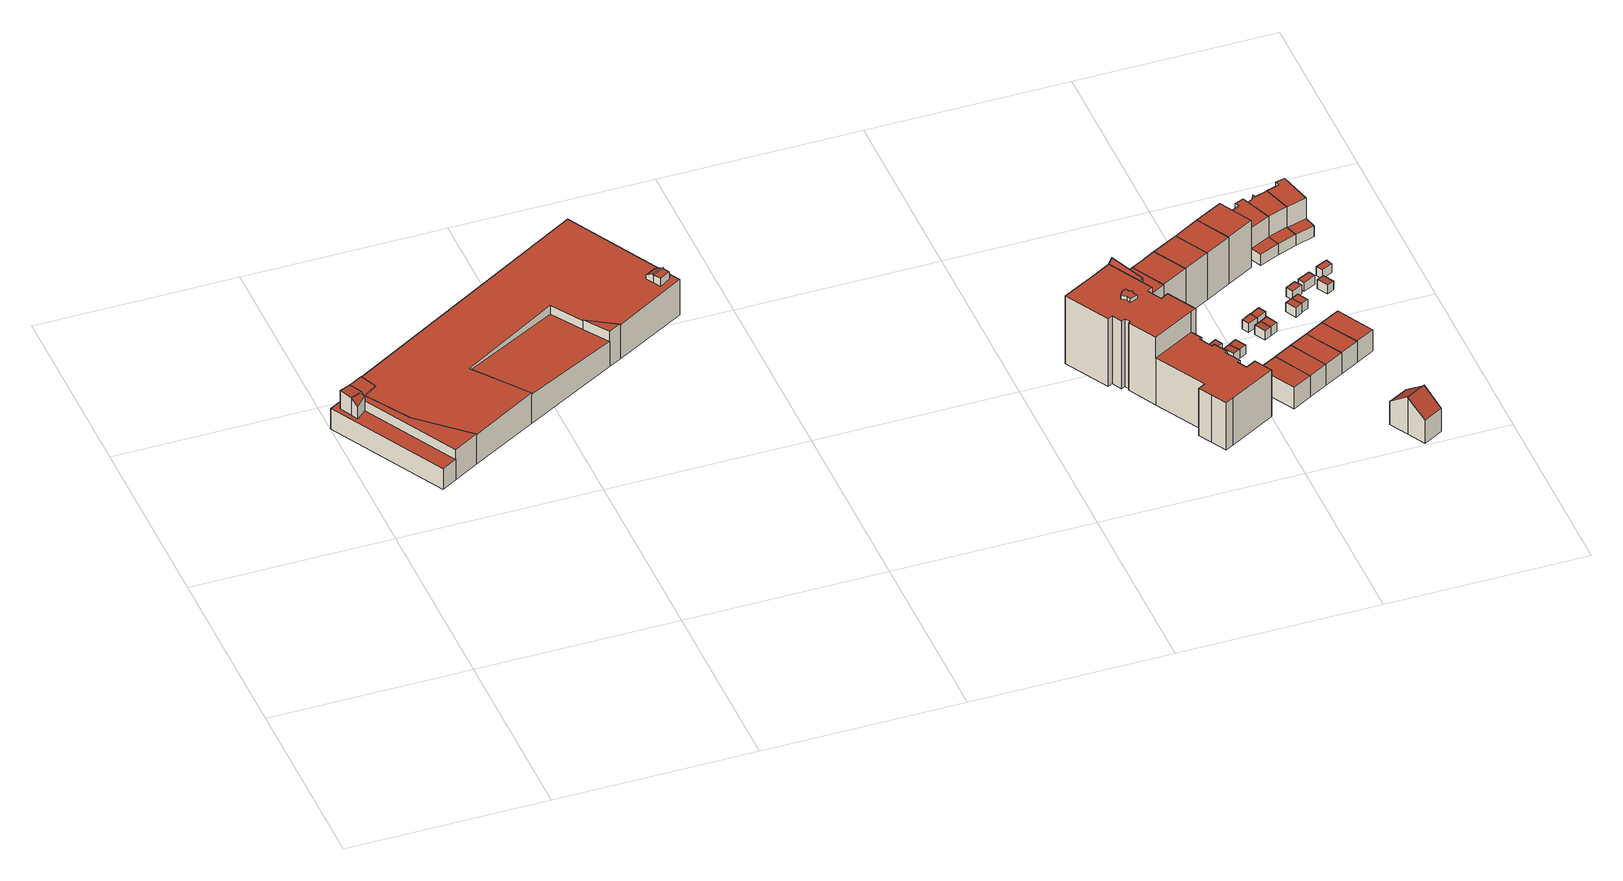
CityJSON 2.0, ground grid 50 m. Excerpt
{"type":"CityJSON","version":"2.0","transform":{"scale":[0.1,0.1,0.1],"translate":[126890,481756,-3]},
"CityObjects":{
"building1":{"type":"Building","attributes":{"b3_dak_type":"multiple horizontal","b3_h_dak_50p":5.95,"b3_h_dak_70p":7.14,"b3_h_dak_max":9.66,"b3_h_dak_min":1.63,"b3_h_maaiveld":-2.85,"b3_kas_warenhuis":false,"b3_mutatie_ahn3_ahn4":false,"b3_reconstructie_onvolledig":false,"b3_rmse_lod12":1.51,"b3_rmse_lod13":1.23,"b3_rmse_lod22":0.288,"b3_val3dity_lod12":"[]","b3_val3dity_lod13":"[]","b3_val3dity_lod22":"[]","b3_volume_lod12":27259.72,"b3_volume_lod13":26778.27,"b3_volume_lod22":24533.88,"geconstateerd":false,"oorspronkelijkbouwjaar":1977,"status":"Pand in gebruik"},"children":["building1-1"]},
"building1-1":{"type":"BuildingPart","parents":["building1"],"geometry":[{"type":"Solid","lod":"2.2","boundaries":[[[[0,1,2,3,4,5,6,7,8,9,10]],[[11,7,6,12]],[[12,6,5,13]],[[14,15,16,17,18]],[[19,3,2,20]],[[21,22,23,24]],[[25,26,22,21]],[[27,28,29,30,31]],[[26,10,9,30]],[[32,33,13,34]],[[35,36,37,38]],[[36,0,10,26,25]],[[31,30,9,8,39,40]],[[40,39,28,27]],[[24,23,29,28]],[[41,42,43,44,45]],[[46,47,42,41]],[[48,49,50,51,52]],[[18,17,47,46]],[[45,44,15,14]],[[44,43,53,54]],[[39,8,7,11]],[[55,56,16,15]],[[54,53,56,55]],[[34,13,5,4,57,58]],[[57,4,3,19]],[[59,60,33,32]],[[61,62,63,49,48]],[[58,57,63,62]],[[64,65,66,62,61]],[[67,68,69,70,71]],[[51,50,68,67]],[[20,2,1,72]],[[71,70,66,65]],[[52,51,65,64]],[[73,72,1,0,36,35]],[[38,37,60,59]],[[70,69,72,73]],[[40,27,31]],[[29,23,22,26,30]],[[45,14,18,46,41]],[[54,55,15,44]],[[65,51,67,71]],[[52,64,61,48]],[[70,73,35,38,59,32,34,58,62,66]],[[60,37,36,25,21,24,28,39,11,12,13,33],[56,53,43,42,47,17,16]],[[72,69,68,50,49,63,57,19,20]]]],"semantics":{"surfaces":[{"type":"GroundSurface"},{"type":"WallSurface","on_footprint_edge":true},{"type":"WallSurface","on_footprint_edge":false},{"type":"RoofSurface"}],"values":[[0,1,1,2,1,2,2,2,1,2,2,1,1,2,2,2,2,2,2,2,2,1,2,2,1,1,2,2,2,2,2,2,1,2,2,1,2,2,3,3,3,3,3,3,3,3,3]]}}]},
"building2":{"type":"Building","attributes":{"b3_dak_type":"multiple horizontal","b3_h_dak_50p":16.95,"b3_h_dak_70p":17,"b3_h_dak_max":18.28,"b3_h_dak_min":-0.21,"b3_h_maaiveld":-2.49,"b3_kas_warenhuis":false,"b3_mutatie_ahn3_ahn4":false,"b3_reconstructie_onvolledig":false,"b3_rmse_lod12":4.15,"b3_rmse_lod13":0.919,"b3_rmse_lod22":0.91,"b3_val3dity_lod12":"[]","b3_val3dity_lod13":"[]","b3_val3dity_lod22":"[]","b3_volume_lod12":12520.64,"b3_volume_lod13":10814.33,"b3_volume_lod22":10808.52,"geconstateerd":false,"oorspronkelijkbouwjaar":2006,"status":"Pand in gebruik"},"children":["building2-1"]},
"building2-1":{"type":"BuildingPart","parents":["building2"],"geometry":[{"type":"Solid","lod":"2.2","boundaries":[[[[74,75,76,77,78,79,80,81,82,83,84,85,86,87,88,89,90,91,92,93,94,95,96,97,98,99,100,101,102,103,104,105,106]],[[107,88,87,108]],[[108,87,86,109]],[[109,86,85,110]],[[111,89,88,107]],[[112,90,89,111]],[[110,85,84,113]],[[113,84,83,114]],[[114,83,82,115]],[[116,81,80,117]],[[115,82,81,116]],[[118,106,105,119]],[[120,103,102,121]],[[122,101,100,123]],[[121,102,101,122]],[[124,99,98,125]],[[123,100,99,124]],[[125,98,97,126]],[[127,96,95,128]],[[128,95,94,129,130]],[[131,78,77,132]],[[133,132,77,76,134]],[[117,80,79,135]],[[126,97,96,127]],[[136,93,92,137]],[[129,94,93,136]],[[137,92,91,138]],[[138,91,90,112]],[[139,140,132,133]],[[134,76,75,141]],[[142,143,144,145]],[[146,147,143,142]],[[148,149,147,146]],[[150,151,149,148]],[[119,105,104,152]],[[152,104,103,120]],[[153,74,106,118]],[[135,79,78,131]],[[130,129,140,139]],[[141,75,74,153]],[[154,155,156,157]],[[157,156,158,159]],[[159,158,160,161]],[[145,144,155,154]],[[161,160,151,150]],[[140,129,136,137,138,112,111,107,108,109,110,113,114,115,116,117,135,131,132]],[[141,153,118,119,152,120,121,122,123,124,125,126,127,128,130,139,133,134],[151,160,158,156,155,144,143,147,149]],[[161,150,148,146,142,145,154,157,159]]]],"semantics":{"surfaces":[{"type":"GroundSurface"},{"type":"WallSurface","on_footprint_edge":true},{"type":"WallSurface","on_footprint_edge":false},{"type":"RoofSurface"}],"values":[[0,1,1,1,1,1,1,1,1,1,1,1,1,1,1,1,1,1,1,1,1,1,1,1,1,1,1,1,2,1,2,2,2,2,1,1,1,1,2,1,2,2,2,2,2,3,3,3]]}}]},
"building3":{"type":"Building","attributes":{"b3_dak_type":"slanted","b3_h_dak_50p":11.09,"b3_h_dak_70p":11.11,"b3_h_dak_max":17.73,"b3_h_dak_min":11.01,"b3_h_maaiveld":-2.51,"b3_kas_warenhuis":false,"b3_mutatie_ahn3_ahn4":false,"b3_reconstructie_onvolledig":false,"b3_rmse_lod12":1.6,"b3_rmse_lod13":0.153,"b3_rmse_lod22":0.124,"b3_val3dity_lod12":"[]","b3_val3dity_lod13":"[]","b3_val3dity_lod22":"[]","b3_volume_lod12":1036.15,"b3_volume_lod13":1083.76,"b3_volume_lod22":1082.35,"geconstateerd":false,"oorspronkelijkbouwjaar":2007,"status":"Pand in gebruik"},"children":["building3-1"]},
"building3-1":{"type":"BuildingPart","parents":["building3"],"geometry":[{"type":"Solid","lod":"2.2","boundaries":[[[[162,163,164,165,166,167,104]],[[168,163,162,169]],[[170,171,169,172]],[[152,104,167,173]],[[173,167,166,171,170]],[[174,165,164,175]],[[175,164,163,168]],[[172,169,162,104,152]],[[171,166,165,174]],[[172,152,173,170]],[[171,174,175,168,169]]]],"semantics":{"surfaces":[{"type":"GroundSurface"},{"type":"WallSurface","on_footprint_edge":true},{"type":"WallSurface","on_footprint_edge":false},{"type":"RoofSurface"}],"values":[[0,1,2,1,1,1,1,1,1,3,3]]}}]},
"building4":{"type":"Building","attributes":{"b3_dak_type":"multiple horizontal","b3_h_dak_50p":0.14,"b3_h_dak_70p":0.16,"b3_h_dak_max":0.21,"b3_h_dak_min":0.09,"b3_h_maaiveld":-2.43,"b3_kas_warenhuis":false,"b3_mutatie_ahn3_ahn4":false,"b3_reconstructie_onvolledig":false,"b3_rmse_lod12":0.0279,"b3_rmse_lod13":0.0279,"b3_rmse_lod22":0.0262,"b3_val3dity_lod12":"[]","b3_val3dity_lod13":"[]","b3_val3dity_lod22":"[]","b3_volume_lod12":14.84,"b3_volume_lod13":14.84,"b3_volume_lod22":14.81,"geconstateerd":false,"oorspronkelijkbouwjaar":2006,"status":"Pand in gebruik"},"children":["building4-1"]},
"building4-1":{"type":"BuildingPart","parents":["building4"],"geometry":[{"type":"Solid","lod":"2.2","boundaries":[[[[176,177,178,179]],[[180,177,176,181]],[[182,178,177,180]],[[181,176,179,183]],[[183,179,178,182]],[[183,182,180,181]]]],"semantics":{"surfaces":[{"type":"GroundSurface"},{"type":"WallSurface","on_footprint_edge":true},{"type":"RoofSurface"}],"values":[[0,1,1,1,1,2]]}}]},
"building5":{"type":"Building","attributes":{"b3_dak_type":"slanted","b3_h_dak_50p":11.09,"b3_h_dak_70p":11.1,"b3_h_dak_max":11.78,"b3_h_dak_min":11.01,"b3_h_maaiveld":-2.5,"b3_kas_warenhuis":false,"b3_mutatie_ahn3_ahn4":false,"b3_reconstructie_onvolledig":false,"b3_rmse_lod12":0.139,"b3_rmse_lod13":0.139,"b3_rmse_lod22":0.135,"b3_val3dity_lod12":"[]","b3_val3dity_lod13":"[]","b3_val3dity_lod22":"[]","b3_volume_lod12":956.94,"b3_volume_lod13":956.94,"b3_volume_lod22":956.11,"geconstateerd":false,"oorspronkelijkbouwjaar":2007,"status":"Pand in gebruik"},"children":["building5-1"]},
"building5-1":{"type":"BuildingPart","parents":["building5"],"geometry":[{"type":"Solid","lod":"2.2","boundaries":[[[[184,165,164,185,186]],[[187,165,184,188]],[[175,164,165,187]],[[189,185,164,175]],[[188,184,186,190]],[[190,186,185,189]],[[190,189,175,187,188]]]],"semantics":{"surfaces":[{"type":"GroundSurface"},{"type":"WallSurface","on_footprint_edge":true},{"type":"RoofSurface"}],"values":[[0,1,1,1,1,1,2]]}}]},
"building6":{"type":"Building","attributes":{"b3_dak_type":"multiple horizontal","b3_h_dak_50p":0.14,"b3_h_dak_70p":0.16,"b3_h_dak_max":0.21,"b3_h_dak_min":0.08,"b3_h_maaiveld":-2.44,"b3_kas_warenhuis":false,"b3_mutatie_ahn3_ahn4":false,"b3_reconstructie_onvolledig":false,"b3_rmse_lod12":0.0333,"b3_rmse_lod13":0.0333,"b3_rmse_lod22":0.0253,"b3_val3dity_lod12":"[]","b3_val3dity_lod13":"[]","b3_val3dity_lod22":"[]","b3_volume_lod12":14.99,"b3_volume_lod13":14.99,"b3_volume_lod22":14.93,"geconstateerd":false,"oorspronkelijkbouwjaar":2006,"status":"Pand in gebruik"},"children":["building6-1"]},
"building6-1":{"type":"BuildingPart","parents":["building6"],"geometry":[{"type":"Solid","lod":"2.2","boundaries":[[[[178,177,191,192]],[[180,177,178,182]],[[182,178,192,193]],[[194,191,177,180]],[[193,192,191,194]],[[193,194,180,182]]]],"semantics":{"surfaces":[{"type":"GroundSurface"},{"type":"WallSurface","on_footprint_edge":true},{"type":"RoofSurface"}],"values":[[0,1,1,1,1,2]]}}]},
"building7":{"type":"Building","attributes":{"b3_dak_type":"multiple horizontal","b3_h_dak_50p":0.16,"b3_h_dak_70p":0.17,"b3_h_dak_max":0.22,"b3_h_dak_min":0.1,"b3_h_maaiveld":-2.44,"b3_kas_warenhuis":false,"b3_mutatie_ahn3_ahn4":false,"b3_reconstructie_onvolledig":false,"b3_rmse_lod12":0.0282,"b3_rmse_lod13":0.0282,"b3_rmse_lod22":0.0264,"b3_val3dity_lod12":"[]","b3_val3dity_lod13":"[]","b3_val3dity_lod22":"[]","b3_volume_lod12":16.01,"b3_volume_lod13":16.01,"b3_volume_lod22":15.98,"geconstateerd":false,"oorspronkelijkbouwjaar":2007,"status":"Pand in gebruik"},"children":["building7-1"]},
"building7-1":{"type":"BuildingPart","parents":["building7"],"geometry":[{"type":"Solid","lod":"2.2","boundaries":[[[[195,196,197,198]],[[199,196,195,200]],[[200,195,198,201]],[[202,197,196,199]],[[201,198,197,202]],[[201,202,199,200]]]],"semantics":{"surfaces":[{"type":"GroundSurface"},{"type":"WallSurface","on_footprint_edge":true},{"type":"RoofSurface"}],"values":[[0,1,1,1,1,2]]}}]},
"building8":{"type":"Building","attributes":{"b3_dak_type":"multiple horizontal","b3_h_dak_50p":3.68,"b3_h_dak_70p":3.7,"b3_h_dak_max":3.87,"b3_h_dak_min":3.6,"b3_h_maaiveld":-2.51,"b3_kas_warenhuis":false,"b3_mutatie_ahn3_ahn4":false,"b3_reconstructie_onvolledig":false,"b3_rmse_lod12":0.043,"b3_rmse_lod13":0.043,"b3_rmse_lod22":0.037,"b3_val3dity_lod12":"[]","b3_val3dity_lod13":"[]","b3_val3dity_lod22":"[]","b3_volume_lod12":363.77,"b3_volume_lod13":363.77,"b3_volume_lod22":363.44,"geconstateerd":false,"oorspronkelijkbouwjaar":2007,"status":"Pand in gebruik"},"children":["building8-1"]},
"building8-1":{"type":"BuildingPart","parents":["building8"],"geometry":[{"type":"Solid","lod":"2.2","boundaries":[[[[203,204,205,206]],[[207,204,203,208]],[[208,203,206,209]],[[210,205,204,207]],[[209,206,205,210]],[[209,210,207,208]]]],"semantics":{"surfaces":[{"type":"GroundSurface"},{"type":"WallSurface","on_footprint_edge":true},{"type":"RoofSurface"}],"values":[[0,1,1,1,1,2]]}}]},
"building9":{"type":"Building","attributes":{"b3_dak_type":"multiple horizontal","b3_h_dak_50p":0.16,"b3_h_dak_70p":0.18,"b3_h_dak_max":0.26,"b3_h_dak_min":0.1,"b3_h_maaiveld":-2.44,"b3_kas_warenhuis":false,"b3_mutatie_ahn3_ahn4":false,"b3_reconstructie_onvolledig":false,"b3_rmse_lod12":0.0374,"b3_rmse_lod13":0.0374,"b3_rmse_lod22":0.0265,"b3_val3dity_lod12":"[]","b3_val3dity_lod13":"[]","b3_val3dity_lod22":"[]","b3_volume_lod12":16.24,"b3_volume_lod13":16.24,"b3_volume_lod22":16.14,"geconstateerd":false,"oorspronkelijkbouwjaar":2007,"status":"Pand in gebruik"},"children":["building9-1"]},
"building9-1":{"type":"BuildingPart","parents":["building9"],"geometry":[{"type":"Solid","lod":"2.2","boundaries":[[[[211,195,198,212]],[[200,195,211,213]],[[213,211,212,214]],[[201,198,195,200]],[[214,212,198,201]],[[214,201,200,213]]]],"semantics":{"surfaces":[{"type":"GroundSurface"},{"type":"WallSurface","on_footprint_edge":true},{"type":"RoofSurface"}],"values":[[0,1,1,1,1,2]]}}]},
"building10":{"type":"Building","attributes":{"b3_dak_type":"multiple horizontal","b3_h_dak_50p":11.09,"b3_h_dak_70p":11.11,"b3_h_dak_max":11.78,"b3_h_dak_min":11.02,"b3_h_maaiveld":-2.52,"b3_kas_warenhuis":false,"b3_mutatie_ahn3_ahn4":false,"b3_reconstructie_onvolledig":false,"b3_rmse_lod12":0.12,"b3_rmse_lod13":0.12,"b3_rmse_lod22":0.114,"b3_val3dity_lod12":"[]","b3_val3dity_lod13":"[]","b3_val3dity_lod22":"[]","b3_volume_lod12":956.62,"b3_volume_lod13":956.62,"b3_volume_lod22":956.02,"geconstateerd":false,"oorspronkelijkbouwjaar":2007,"status":"Pand in gebruik"},"children":["building10-1"]},
"building10-1":{"type":"BuildingPart","parents":["building10"],"geometry":[{"type":"Solid","lod":"2.2","boundaries":[[[[215,184,186,216,217]],[[188,184,215,218]],[[190,186,184,188]],[[219,216,186,190]],[[218,215,217,220]],[[220,217,216,219]],[[220,219,190,188,218]]]],"semantics":{"surfaces":[{"type":"GroundSurface"},{"type":"WallSurface","on_footprint_edge":true},{"type":"RoofSurface"}],"values":[[0,1,1,1,1,1,2]]}}]},
"building11":{"type":"Building","attributes":{"b3_dak_type":"multiple horizontal","b3_h_dak_50p":3.67,"b3_h_dak_70p":3.68,"b3_h_dak_max":3.83,"b3_h_dak_min":3.59,"b3_h_maaiveld":-2.46,"b3_kas_warenhuis":false,"b3_mutatie_ahn3_ahn4":false,"b3_reconstructie_onvolledig":false,"b3_rmse_lod12":0.0397,"b3_rmse_lod13":0.0397,"b3_rmse_lod22":0.0345,"b3_val3dity_lod12":"[]","b3_val3dity_lod13":"[]","b3_val3dity_lod22":"[]","b3_volume_lod12":346.76,"b3_volume_lod13":346.76,"b3_volume_lod22":345.96,"geconstateerd":false,"oorspronkelijkbouwjaar":2007,"status":"Pand in gebruik"},"children":["building11-1"]},
"building11-1":{"type":"BuildingPart","parents":["building11"],"geometry":[{"type":"Solid","lod":"2.2","boundaries":[[[[221,203,206,222]],[[208,203,221,223]],[[223,221,222,224]],[[209,206,203,208]],[[224,222,206,209]],[[224,209,208,223]]]],"semantics":{"surfaces":[{"type":"GroundSurface"},{"type":"WallSurface","on_footprint_edge":true},{"type":"RoofSurface"}],"values":[[0,1,1,1,1,2]]}}]},
"building12":{"type":"Building","attributes":{"b3_dak_type":"multiple horizontal","b3_h_dak_50p":0.16,"b3_h_dak_70p":0.19,"b3_h_dak_max":0.34,"b3_h_dak_min":0.08,"b3_h_maaiveld":-2.44,"b3_kas_warenhuis":false,"b3_mutatie_ahn3_ahn4":false,"b3_reconstructie_onvolledig":false,"b3_rmse_lod12":0.0506,"b3_rmse_lod13":0.0506,"b3_rmse_lod22":0.0421,"b3_val3dity_lod12":"[]","b3_val3dity_lod13":"[]","b3_val3dity_lod22":"[]","b3_volume_lod12":15.22,"b3_volume_lod13":15.22,"b3_volume_lod22":15.12,"geconstateerd":false,"oorspronkelijkbouwjaar":2007,"status":"Pand in gebruik"},"children":["building12-1"]},
"building12-1":{"type":"BuildingPart","parents":["building12"],"geometry":[{"type":"Solid","lod":"2.2","boundaries":[[[[225,226,227,228]],[[229,226,225,230]],[[230,225,228,231]],[[232,227,226,229]],[[231,228,227,232]],[[231,232,229,230]]]],"semantics":{"surfaces":[{"type":"GroundSurface"},{"type":"WallSurface","on_footprint_edge":true},{"type":"RoofSurface"}],"values":[[0,1,1,1,1,2]]}}]},
"building13":{"type":"Building","attributes":{"b3_dak_type":"multiple horizontal","b3_h_dak_50p":0.15,"b3_h_dak_70p":0.17,"b3_h_dak_max":0.22,"b3_h_dak_min":0.1,"b3_h_maaiveld":-2.46,"b3_kas_warenhuis":false,"b3_mutatie_ahn3_ahn4":false,"b3_reconstructie_onvolledig":false,"b3_rmse_lod12":0.0317,"b3_rmse_lod13":0.0317,"b3_rmse_lod22":0.0269,"b3_val3dity_lod12":"[]","b3_val3dity_lod13":"[]","b3_val3dity_lod22":"[]","b3_volume_lod12":16.23,"b3_volume_lod13":16.23,"b3_volume_lod22":16.19,"geconstateerd":false,"oorspronkelijkbouwjaar":2007,"status":"Pand in gebruik"},"children":["building13-1"]},
"building13-1":{"type":"BuildingPart","parents":["building13"],"geometry":[{"type":"Solid","lod":"2.2","boundaries":[[[[233,234,235,236]],[[237,234,233,238]],[[239,235,234,237]],[[238,233,236,240]],[[240,236,235,239]],[[240,239,237,238]]]],"semantics":{"surfaces":[{"type":"GroundSurface"},{"type":"WallSurface","on_footprint_edge":true},{"type":"RoofSurface"}],"values":[[0,1,1,1,1,2]]}}]},
"building14":{"type":"Building","attributes":{"b3_dak_type":"multiple horizontal","b3_h_dak_50p":11.09,"b3_h_dak_70p":11.11,"b3_h_dak_max":11.79,"b3_h_dak_min":11.01,"b3_h_maaiveld":-2.54,"b3_kas_warenhuis":false,"b3_mutatie_ahn3_ahn4":false,"b3_reconstructie_onvolledig":false,"b3_rmse_lod12":0.122,"b3_rmse_lod13":0.122,"b3_rmse_lod22":0.114,"b3_val3dity_lod12":"[]","b3_val3dity_lod13":"[]","b3_val3dity_lod22":"[]","b3_volume_lod12":955.98,"b3_volume_lod13":955.98,"b3_volume_lod22":954.99,"geconstateerd":false,"oorspronkelijkbouwjaar":2007,"status":"Pand in gebruik"},"children":["building14-1"]},
"building14-1":{"type":"BuildingPart","parents":["building14"],"geometry":[{"type":"Solid","lod":"2.2","boundaries":[[[[241,215,217,242,243]],[[218,215,241,244]],[[220,217,215,218]],[[245,242,217,220]],[[244,241,243,246]],[[246,243,242,245]],[[246,245,220,218,244]]]],"semantics":{"surfaces":[{"type":"GroundSurface"},{"type":"WallSurface","on_footprint_edge":true},{"type":"RoofSurface"}],"values":[[0,1,1,1,1,1,2]]}}]},
"building15":{"type":"Building","attributes":{"b3_dak_type":"multiple horizontal","b3_h_dak_50p":3.66,"b3_h_dak_70p":3.68,"b3_h_dak_max":3.81,"b3_h_dak_min":3.58,"b3_h_maaiveld":-2.47,"b3_kas_warenhuis":false,"b3_mutatie_ahn3_ahn4":false,"b3_reconstructie_onvolledig":false,"b3_rmse_lod12":0.0391,"b3_rmse_lod13":0.0391,"b3_rmse_lod22":0.0361,"b3_val3dity_lod12":"[]","b3_val3dity_lod13":"[]","b3_val3dity_lod22":"[]","b3_volume_lod12":346.59,"b3_volume_lod13":346.59,"b3_volume_lod22":345.94,"geconstateerd":false,"oorspronkelijkbouwjaar":2007,"status":"Pand in gebruik"},"children":["building15-1"]},
"building15-1":{"type":"BuildingPart","parents":["building15"],"geometry":[{"type":"Solid","lod":"2.2","boundaries":[[[[247,221,222,248]],[[223,221,247,249]],[[249,247,248,250]],[[224,222,221,223]],[[250,248,222,224]],[[250,224,223,249]]]],"semantics":{"surfaces":[{"type":"GroundSurface"},{"type":"WallSurface","on_footprint_edge":true},{"type":"RoofSurface"}],"values":[[0,1,1,1,1,2]]}}]},
"building16":{"type":"Building","attributes":{"b3_dak_type":"multiple horizontal","b3_h_dak_50p":0.13,"b3_h_dak_70p":0.15,"b3_h_dak_max":0.22,"b3_h_dak_min":0.08,"b3_h_maaiveld":-2.45,"b3_kas_warenhuis":false,"b3_mutatie_ahn3_ahn4":false,"b3_reconstructie_onvolledig":false,"b3_rmse_lod12":0.0348,"b3_rmse_lod13":0.0348,"b3_rmse_lod22":0.0327,"b3_val3dity_lod12":"[]","b3_val3dity_lod13":"[]","b3_val3dity_lod22":"[]","b3_volume_lod12":15.02,"b3_volume_lod13":15.02,"b3_volume_lod22":15.01,"geconstateerd":false,"oorspronkelijkbouwjaar":2007,"status":"Pand in gebruik"},"children":["building16-1"]},
"building16-1":{"type":"BuildingPart","parents":["building16"],"geometry":[{"type":"Solid","lod":"2.2","boundaries":[[[[251,252,253,254]],[[255,252,251,256]],[[230,253,252,255]],[[256,251,254,257]],[[257,254,253,230]],[[257,230,255,256]]]],"semantics":{"surfaces":[{"type":"GroundSurface"},{"type":"WallSurface","on_footprint_edge":true},{"type":"RoofSurface"}],"values":[[0,1,1,1,1,2]]}}]},
"building17":{"type":"Building","attributes":{"b3_dak_type":"multiple horizontal","b3_h_dak_50p":0.16,"b3_h_dak_70p":0.2,"b3_h_dak_max":0.4,"b3_h_dak_min":0.1,"b3_h_maaiveld":-2.47,"b3_kas_warenhuis":false,"b3_mutatie_ahn3_ahn4":false,"b3_reconstructie_onvolledig":false,"b3_rmse_lod12":0.056,"b3_rmse_lod13":0.056,"b3_rmse_lod22":0.038,"b3_val3dity_lod12":"[]","b3_val3dity_lod13":"[]","b3_val3dity_lod22":"[]","b3_volume_lod12":16.61,"b3_volume_lod13":16.61,"b3_volume_lod22":16.45,"geconstateerd":false,"oorspronkelijkbouwjaar":2007,"status":"Pand in gebruik"},"children":["building17-1"]},
"building17-1":{"type":"BuildingPart","parents":["building17"],"geometry":[{"type":"Solid","lod":"2.2","boundaries":[[[[234,258,259,235]],[[260,258,234,261]],[[262,259,258,260]],[[261,234,235,239]],[[239,235,259,262]],[[239,262,260,261]]]],"semantics":{"surfaces":[{"type":"GroundSurface"},{"type":"WallSurface","on_footprint_edge":true},{"type":"RoofSurface"}],"values":[[0,1,1,1,1,2]]}}]},
"building18":{"type":"Building","attributes":{"b3_dak_type":"multiple horizontal","b3_h_dak_50p":3.67,"b3_h_dak_70p":3.7,"b3_h_dak_max":3.87,"b3_h_dak_min":3.58,"b3_h_maaiveld":-2.47,"b3_kas_warenhuis":false,"b3_mutatie_ahn3_ahn4":false,"b3_reconstructie_onvolledig":false,"b3_rmse_lod12":0.046,"b3_rmse_lod13":0.046,"b3_rmse_lod22":0.039,"b3_val3dity_lod12":"[]","b3_val3dity_lod13":"[]","b3_val3dity_lod22":"[]","b3_volume_lod12":347.82,"b3_volume_lod13":347.82,"b3_volume_lod22":346.69,"geconstateerd":false,"oorspronkelijkbouwjaar":2007,"status":"Pand in gebruik"},"children":["building18-1"]},
"building18-1":{"type":"BuildingPart","parents":["building18"],"geometry":[{"type":"Solid","lod":"2.2","boundaries":[[[[263,247,248,264]],[[265,247,263,266]],[[266,263,264,267]],[[250,248,247,265]],[[267,264,248,250]],[[267,250,265,266]]]],"semantics":{"surfaces":[{"type":"GroundSurface"},{"type":"WallSurface","on_footprint_edge":true},{"type":"RoofSurface"}],"values":[[0,1,1,1,1,2]]}}]},
"building19":{"type":"Building","attributes":{"b3_dak_type":"slanted","b3_h_dak_50p":6.02,"b3_h_dak_70p":6.87,"b3_h_dak_max":8.19,"b3_h_dak_min":4.03,"b3_h_maaiveld":-2.48,"b3_kas_warenhuis":false,"b3_mutatie_ahn3_ahn4":false,"b3_reconstructie_onvolledig":false,"b3_rmse_lod12":1.47,"b3_rmse_lod13":1.47,"b3_rmse_lod22":0.0301,"b3_val3dity_lod12":"[]","b3_val3dity_lod13":"[]","b3_val3dity_lod22":"[]","b3_volume_lod12":547.18,"b3_volume_lod13":547.18,"b3_volume_lod22":501.8,"geconstateerd":false,"oorspronkelijkbouwjaar":2007,"status":"Pand in gebruik"},"children":["building19-1"]},
"building19-1":{"type":"BuildingPart","parents":["building19"],"geometry":[{"type":"Solid","lod":"2.2","boundaries":[[[[268,269,270,271,272,273]],[[274,269,268,275,276]],[[277,278,279]],[[276,275,279]],[[275,268,273,280]],[[281,270,269,274]],[[278,271,270,281]],[[280,273,272,282]],[[282,272,271,278,277]],[[278,281,274,276,279]],[[282,277,279,275,280]]]],"semantics":{"surfaces":[{"type":"GroundSurface"},{"type":"WallSurface","on_footprint_edge":true},{"type":"WallSurface","on_footprint_edge":false},{"type":"RoofSurface"}],"values":[[0,1,2,2,1,1,1,1,1,3,3]]}}]},
"building20":{"type":"Building","attributes":{"b3_dak_type":"multiple horizontal","b3_h_dak_50p":11.09,"b3_h_dak_70p":11.12,"b3_h_dak_max":11.79,"b3_h_dak_min":11.02,"b3_h_maaiveld":-2.54,"b3_kas_warenhuis":false,"b3_mutatie_ahn3_ahn4":false,"b3_reconstructie_onvolledig":false,"b3_rmse_lod12":0.177,"b3_rmse_lod13":0.177,"b3_rmse_lod22":0.174,"b3_val3dity_lod12":"[]","b3_val3dity_lod13":"[]","b3_val3dity_lod22":"[]","b3_volume_lod12":1004.49,"b3_volume_lod13":1004.49,"b3_volume_lod22":1003.39,"geconstateerd":false,"oorspronkelijkbouwjaar":2007,"status":"Pand in gebruik"},"children":["building20-1"]},
"building20-1":{"type":"BuildingPart","parents":["building20"],"geometry":[{"type":"Solid","lod":"2.2","boundaries":[[[[283,241,243,284,285]],[[286,241,283,287]],[[246,243,241,286]],[[288,284,243,246]],[[287,283,285,289]],[[289,285,284,288]],[[289,288,246,286,287]]]],"semantics":{"surfaces":[{"type":"GroundSurface"},{"type":"WallSurface","on_footprint_edge":true},{"type":"RoofSurface"}],"values":[[0,1,1,1,1,1,2]]}}]},
"building21":{"type":"Building","attributes":{"b3_dak_type":"multiple horizontal","b3_h_dak_50p":0.18,"b3_h_dak_70p":0.2,"b3_h_dak_max":0.47,"b3_h_dak_min":0.09,"b3_h_maaiveld":-2.47,"b3_kas_warenhuis":false,"b3_mutatie_ahn3_ahn4":false,"b3_reconstructie_onvolledig":false,"b3_rmse_lod12":0.0558,"b3_rmse_lod13":0.0558,"b3_rmse_lod22":0.0516,"b3_val3dity_lod12":"[]","b3_val3dity_lod13":"[]","b3_val3dity_lod22":"[]","b3_volume_lod12":16.35,"b3_volume_lod13":16.35,"b3_volume_lod22":16.23,"geconstateerd":false,"oorspronkelijkbouwjaar":2007,"status":"Pand in gebruik"},"children":["building21-1"]},
"building21-1":{"type":"BuildingPart","parents":["building21"],"geometry":[{"type":"Solid","lod":"2.2","boundaries":[[[[290,291,292,293]],[[294,291,290,295]],[[295,290,293,296]],[[297,292,291,294]],[[296,293,292,297]],[[296,297,294,295]]]],"semantics":{"surfaces":[{"type":"GroundSurface"},{"type":"WallSurface","on_footprint_edge":true},{"type":"RoofSurface"}],"values":[[0,1,1,1,1,2]]}}]},
"building22":{"type":"Building","attributes":{"b3_dak_type":"multiple horizontal","b3_h_dak_50p":0.18,"b3_h_dak_70p":0.2,"b3_h_dak_max":0.27,"b3_h_dak_min":0.1,"b3_h_maaiveld":-2.45,"b3_kas_warenhuis":false,"b3_mutatie_ahn3_ahn4":false,"b3_reconstructie_onvolledig":false,"b3_rmse_lod12":0.0395,"b3_rmse_lod13":0.0395,"b3_rmse_lod22":0.034,"b3_val3dity_lod12":"[]","b3_val3dity_lod13":"[]","b3_val3dity_lod22":"[]","b3_volume_lod12":16.22,"b3_volume_lod13":16.22,"b3_volume_lod22":16.11,"geconstateerd":false,"oorspronkelijkbouwjaar":2007,"status":"Pand in gebruik"},"children":["building22-1"]},
"building22-1":{"type":"BuildingPart","parents":["building22"],"geometry":[{"type":"Solid","lod":"2.2","boundaries":[[[[298,299,300,301]],[[302,299,298,296]],[[303,300,299,302]],[[296,298,301,295]],[[295,301,300,303]],[[295,303,302,296]]]],"semantics":{"surfaces":[{"type":"GroundSurface"},{"type":"WallSurface","on_footprint_edge":true},{"type":"RoofSurface"}],"values":[[0,1,1,1,1,2]]}}]},
"building23":{"type":"Building","attributes":{"b3_dak_type":"multiple horizontal","b3_h_dak_50p":3.67,"b3_h_dak_70p":3.69,"b3_h_dak_max":3.82,"b3_h_dak_min":3.59,"b3_h_maaiveld":-2.47,"b3_kas_warenhuis":false,"b3_mutatie_ahn3_ahn4":false,"b3_reconstructie_onvolledig":false,"b3_rmse_lod12":0.0386,"b3_rmse_lod13":0.0386,"b3_rmse_lod22":0.0354,"b3_val3dity_lod12":"[]","b3_val3dity_lod13":"[]","b3_val3dity_lod22":"[]","b3_volume_lod12":346.99,"b3_volume_lod13":346.99,"b3_volume_lod22":346.31,"geconstateerd":false,"oorspronkelijkbouwjaar":2007,"status":"Pand in gebruik"},"children":["building23-1"]},
"building23-1":{"type":"BuildingPart","parents":["building23"],"geometry":[{"type":"Solid","lod":"2.2","boundaries":[[[[264,304,305,263]],[[306,304,264,267]],[[307,305,304,306]],[[267,264,263,308]],[[308,263,305,307]],[[308,307,306,267]]]],"semantics":{"surfaces":[{"type":"GroundSurface"},{"type":"WallSurface","on_footprint_edge":true},{"type":"RoofSurface"}],"values":[[0,1,1,1,1,2]]}}]},
"building24":{"type":"Building","attributes":{"b3_dak_type":"multiple horizontal","b3_h_dak_50p":0.15,"b3_h_dak_70p":0.18,"b3_h_dak_max":0.4,"b3_h_dak_min":0.07,"b3_h_maaiveld":-2.42,"b3_kas_warenhuis":false,"b3_mutatie_ahn3_ahn4":false,"b3_reconstructie_onvolledig":false,"b3_rmse_lod12":0.0691,"b3_rmse_lod13":0.0691,"b3_rmse_lod22":0.0657,"b3_val3dity_lod12":"[]","b3_val3dity_lod13":"[]","b3_val3dity_lod22":"[]","b3_volume_lod12":15.25,"b3_volume_lod13":15.25,"b3_volume_lod22":15.29,"geconstateerd":false,"oorspronkelijkbouwjaar":2007,"status":"Pand in gebruik"},"children":["building24-1"]},
"building24-1":{"type":"BuildingPart","parents":["building24"],"geometry":[{"type":"Solid","lod":"2.2","boundaries":[[[[309,310,311,312]],[[313,310,309,314]],[[314,309,312,315]],[[316,311,310,313]],[[315,312,311,316]],[[315,316,313,314]]]],"semantics":{"surfaces":[{"type":"GroundSurface"},{"type":"WallSurface","on_footprint_edge":true},{"type":"RoofSurface"}],"values":[[0,1,1,1,1,2]]}}]},
"building25":{"type":"Building","attributes":{"b3_dak_type":"multiple horizontal","b3_h_dak_50p":6.59,"b3_h_dak_70p":6.61,"b3_h_dak_max":10.65,"b3_h_dak_min":0.38,"b3_h_maaiveld":-2.55,"b3_kas_warenhuis":false,"b3_mutatie_ahn3_ahn4":false,"b3_reconstructie_onvolledig":false,"b3_rmse_lod12":3.3,"b3_rmse_lod13":1.22,"b3_rmse_lod22":1.22,"b3_val3dity_lod12":"[]","b3_val3dity_lod13":"[]","b3_val3dity_lod22":"[]","b3_volume_lod12":578.81,"b3_volume_lod13":476.93,"b3_volume_lod22":477.23,"geconstateerd":false,"oorspronkelijkbouwjaar":2007,"status":"Pand in gebruik"},"children":["building25-1"]},
"building25-1":{"type":"BuildingPart","parents":["building25"],"geometry":[{"type":"Solid","lod":"2.2","boundaries":[[[[317,318,319,320,321,322,323,324]],[[325,318,317,326]],[[327,328,326,329]],[[330,323,322,331]],[[332,324,323,330]],[[331,322,321,333]],[[333,321,320,328,327]],[[328,320,319,334]],[[329,326,317,324,332]],[[334,319,318,325]],[[329,332,330,331,333,327]],[[334,325,326,328]]]],"semantics":{"surfaces":[{"type":"GroundSurface"},{"type":"WallSurface","on_footprint_edge":true},{"type":"WallSurface","on_footprint_edge":false},{"type":"RoofSurface"}],"values":[[0,1,2,1,1,1,1,1,1,1,3,3]]}}]},
"building26":{"type":"Building","attributes":{"b3_dak_type":"multiple horizontal","b3_h_dak_50p":0.16,"b3_h_dak_70p":0.18,"b3_h_dak_max":0.22,"b3_h_dak_min":0.09,"b3_h_maaiveld":-2.43,"b3_kas_warenhuis":false,"b3_mutatie_ahn3_ahn4":false,"b3_reconstructie_onvolledig":false,"b3_rmse_lod12":0.0308,"b3_rmse_lod13":0.0308,"b3_rmse_lod22":0.0295,"b3_val3dity_lod12":"[]","b3_val3dity_lod13":"[]","b3_val3dity_lod22":"[]","b3_volume_lod12":16.32,"b3_volume_lod13":16.32,"b3_volume_lod22":16.27,"geconstateerd":false,"oorspronkelijkbouwjaar":2007,"status":"Pand in gebruik"},"children":["building26-1"]},
"building26-1":{"type":"BuildingPart","parents":["building26"],"geometry":[{"type":"Solid","lod":"2.2","boundaries":[[[[335,336,337,338]],[[339,336,335,340]],[[341,337,336,339]],[[340,335,338,342]],[[342,338,337,341]],[[342,341,339,340]]]],"semantics":{"surfaces":[{"type":"GroundSurface"},{"type":"WallSurface","on_footprint_edge":true},{"type":"RoofSurface"}],"values":[[0,1,1,1,1,2]]}}]},
"building27":{"type":"Building","attributes":{"b3_dak_type":"multiple horizontal","b3_h_dak_50p":0.15,"b3_h_dak_70p":0.18,"b3_h_dak_max":0.22,"b3_h_dak_min":0.11,"b3_h_maaiveld":-2.43,"b3_kas_warenhuis":false,"b3_mutatie_ahn3_ahn4":false,"b3_reconstructie_onvolledig":false,"b3_rmse_lod12":0.0303,"b3_rmse_lod13":0.0303,"b3_rmse_lod22":0.0274,"b3_val3dity_lod12":"[]","b3_val3dity_lod13":"[]","b3_val3dity_lod22":"[]","b3_volume_lod12":16,"b3_volume_lod13":16,"b3_volume_lod22":15.97,"geconstateerd":false,"oorspronkelijkbouwjaar":2007,"status":"Pand in gebruik"},"children":["building27-1"]},
"building27-1":{"type":"BuildingPart","parents":["building27"],"geometry":[{"type":"Solid","lod":"2.2","boundaries":[[[[343,344,345,346]],[[347,344,343,348]],[[349,345,344,347]],[[348,343,346,350]],[[350,346,345,349]],[[350,349,347,348]]]],"semantics":{"surfaces":[{"type":"GroundSurface"},{"type":"WallSurface","on_footprint_edge":true},{"type":"RoofSurface"}],"values":[[0,1,1,1,1,2]]}}]},
"building28":{"type":"Building","attributes":{"b3_dak_type":"multiple horizontal","b3_h_dak_50p":6.58,"b3_h_dak_70p":6.61,"b3_h_dak_max":6.93,"b3_h_dak_min":0.43,"b3_h_maaiveld":-2.56,"b3_kas_warenhuis":false,"b3_mutatie_ahn3_ahn4":false,"b3_reconstructie_onvolledig":false,"b3_rmse_lod12":3.33,"b3_rmse_lod13":0.993,"b3_rmse_lod22":0.177,"b3_val3dity_lod12":"[]","b3_val3dity_lod13":"[]","b3_val3dity_lod22":"[]","b3_volume_lod12":556.9,"b3_volume_lod13":453.74,"b3_volume_lod22":438.91,"geconstateerd":false,"oorspronkelijkbouwjaar":2007,"status":"Pand in gebruik"},"children":["building28-1"]},
"building28-1":{"type":"BuildingPart","parents":["building28"],"geometry":[{"type":"Solid","lod":"2.2","boundaries":[[[[351,352,353,354,318,355,356,324,357,358]],[[359,358,357,360]],[[361,359,362,363]],[[363,362,364,365]],[[366,324,356,364]],[[367,352,351,368]],[[369,370,353,352,367]],[[360,357,324,366]],[[325,318,354,371]],[[371,354,353,370]],[[372,373,370,369]],[[373,355,318,325]],[[368,351,358,359,361]],[[365,364,356,355,373,372]],[[360,366,364,362,359]],[[373,325,371,370]],[[365,372,369,367,368,361,363]]]],"semantics":{"surfaces":[{"type":"GroundSurface"},{"type":"WallSurface","on_footprint_edge":true},{"type":"WallSurface","on_footprint_edge":false},{"type":"RoofSurface"}],"values":[[0,1,2,2,1,1,1,1,1,1,2,1,1,1,3,3,3]]}}]},
"building29":{"type":"Building","attributes":{"b3_dak_type":"multiple horizontal","b3_h_dak_50p":0.16,"b3_h_dak_70p":0.19,"b3_h_dak_max":0.22,"b3_h_dak_min":0.09,"b3_h_maaiveld":-2.44,"b3_kas_warenhuis":false,"b3_mutatie_ahn3_ahn4":false,"b3_reconstructie_onvolledig":false,"b3_rmse_lod12":0.0305,"b3_rmse_lod13":0.0305,"b3_rmse_lod22":0.028,"b3_val3dity_lod12":"[]","b3_val3dity_lod13":"[]","b3_val3dity_lod22":"[]","b3_volume_lod12":15.29,"b3_volume_lod13":15.29,"b3_volume_lod22":15.25,"geconstateerd":false,"oorspronkelijkbouwjaar":2007,"status":"Pand in gebruik"},"children":["building29-1"]},
"building29-1":{"type":"BuildingPart","parents":["building29"],"geometry":[{"type":"Solid","lod":"2.2","boundaries":[[[[374,375,376,377]],[[378,375,374,379]],[[380,376,375,378]],[[379,374,377,381]],[[381,377,376,380]],[[381,380,378,379]]]],"semantics":{"surfaces":[{"type":"GroundSurface"},{"type":"WallSurface","on_footprint_edge":true},{"type":"RoofSurface"}],"values":[[0,1,1,1,1,2]]}}]},
"building30":{"type":"Building","attributes":{"b3_dak_type":"multiple horizontal","b3_h_dak_50p":6.61,"b3_h_dak_70p":6.67,"b3_h_dak_max":6.96,"b3_h_dak_min":0.5,"b3_h_maaiveld":-2.53,"b3_kas_warenhuis":false,"b3_mutatie_ahn3_ahn4":false,"b3_reconstructie_onvolledig":false,"b3_rmse_lod12":3.36,"b3_rmse_lod13":1.15,"b3_rmse_lod22":1.15,"b3_val3dity_lod12":"[]","b3_val3dity_lod13":"[]","b3_val3dity_lod22":"[]","b3_volume_lod12":561.42,"b3_volume_lod13":463.09,"b3_volume_lod22":460.34,"geconstateerd":false,"oorspronkelijkbouwjaar":2007,"status":"Pand in gebruik"},"children":["building30-1"]},
"building30-1":{"type":"BuildingPart","parents":["building30"],"geometry":[{"type":"Solid","lod":"2.2","boundaries":[[[[382,383,384,385,386,387,388,389]],[[390,391,392,393]],[[391,386,385,371]],[[394,389,388,395]],[[396,382,389,394]],[[395,388,387,397]],[[397,387,386,391,390]],[[393,392,383,382,396]],[[398,384,383,392]],[[371,385,384,398]],[[393,396,394,395,397,390]],[[371,398,392,391]]]],"semantics":{"surfaces":[{"type":"GroundSurface"},{"type":"WallSurface","on_footprint_edge":false},{"type":"WallSurface","on_footprint_edge":true},{"type":"RoofSurface"}],"values":[[0,1,2,2,2,2,2,2,2,2,3,3]]}}]}
},
"vertices":[
[265,686,2],[200,649,2],[162,628,2],[1,919,2],[40,941,2],[93,970,2],[719,1316,2],[880,1025,2],[699,925,2],[668,908,2],[432,778,2],[880,1025,105],[719,1316,106],[93,970,87],[850,1051,129],[850,1051,126],[850,1051,105],[838,1073,105],[838,1073,113],[1,919,61],[162,628,61],[331,909,91],[331,909,85],[577,1047,74],[577,1047,99],[432,778,91],[432,778,86],[627,970,102],[627,970,99],[627,970,74],[668,908,75],[668,908,103],[112,927,89],[112,927,87],[93,970,89],[265,686,89],[265,686,86],[145,794,85],[145,794,89],[699,925,99],[699,925,103],[810,1055,115],[810,1055,104],[821,1037,104],[821,1037,126],[821,1037,129],[819,1062,114],[819,1062,104],[21,912,113],[21,912,61],[36,881,61],[36,881,110],[36,881,111],[832,1019,104],[832,1019,126],[858,1035,126],[858,1035,105],[40,941,61],[40,941,89],[77,904,89],[77,904,86],[49,924,112],[49,924,89],[49,924,61],[66,894,111],[66,894,108],[66,894,89],[45,863,96],[45,863,61],[70,886,61],[70,886,89],[70,886,102],[200,649,61],[200,649,89],
[1831,472,5],[1850,483,5],[1890,411,5],[1877,404,5],[1892,377,5],[1886,374,5],[1904,341,5],[1910,345,5],[1929,312,5],[1923,309,5],[1945,270,5],[1937,266,5],[1950,243,5],[1975,256,5],[1999,214,5],[1883,150,5],[1862,138,5],[1840,177,5],[1822,209,5],[1840,219,5],[1770,345,5],[1731,416,5],[1736,419,5],[1728,432,5],[1718,426,5],[1705,451,5],[1693,444,5],[1631,556,5],[1671,578,5],[1706,597,5],[1763,628,5],[1825,516,5],[1811,508,5],[1999,214,141],[1975,256,141],[1950,243,141],[1937,266,141],[1883,150,141],[1862,138,141],[1945,270,141],[1923,309,141],[1929,312,141],[1910,345,141],[1904,341,141],[1811,508,200],[1825,516,200],[1706,597,200],[1671,578,200],[1631,556,200],[1693,444,200],[1705,451,200],[1718,426,200],[1728,432,200],[1736,419,200],[1731,416,200],[1770,345,141],[1770,345,200],[1892,377,141],[1877,404,141],[1877,404,200],[1890,411,200],[1886,374,141],[1840,219,141],[1822,209,141],[1840,177,141],[1877,405,200],[1877,405,141],[1850,483,200],[1753,515,211],[1753,515,200],[1744,502,200],[1744,502,211],[1763,519,211],[1763,519,200],[1767,511,211],[1767,511,200],[1775,507,211],[1775,507,200],[1763,628,200],[1831,472,200],[1756,493,211],[1756,493,200],[1760,482,200],[1760,482,211],[1780,490,200],[1780,490,211],[1774,500,200],[1774,500,211],
[1772,633,5],[1794,645,5],[1834,667,5],[1879,585,5],[1814,548,5],[1809,546,5],[1794,645,141],[1772,633,141],[1814,548,207],[1814,548,140],[1772,633,213],[1809,546,200],[1879,585,140],[1834,667,141],
[1916,459,6],[1941,472,6],[1950,455,6],[1925,441,6],[1941,472,31],[1916,459,32],[1950,455,31],[1925,441,32],
[1945,621,5],[1859,681,5],[1899,703,5],[1879,585,141],[1945,621,141],[1859,681,141],[1899,703,141],
[1966,486,6],[1975,468,6],[1975,468,32],[1966,486,32],
[2005,434,6],[1987,424,6],[1972,450,6],[1990,460,6],[1987,424,32],[2005,434,31],[1990,460,31],[1972,450,32],
[2106,250,5],[2057,222,5],[2006,314,5],[2056,341,5],[2057,222,67],[2106,250,66],[2056,341,67],[2006,314,67],
[2023,443,6],[2008,470,6],[2023,443,32],[2008,470,32],
[2010,657,5],[1925,717,5],[1965,739,5],[2010,657,141],[1925,717,141],[1965,739,141],
[2153,276,5],[2103,367,5],[2153,276,66],[2103,367,67],
[2082,527,6],[2056,513,6],[2047,531,6],[2072,545,6],[2056,513,32],[2082,527,31],[2072,545,32],[2047,531,32],
[2067,503,5],[2085,513,5],[2099,486,5],[2082,476,5],[2085,513,31],[2067,503,32],[2099,486,31],[2082,476,32],
[2075,693,5],[1991,754,5],[2030,776,5],[2075,693,140],[1991,754,141],[2030,776,141],
[2201,302,5],[2150,393,5],[2201,302,66],[2150,393,67],
[2097,559,5],[2107,541,5],[2082,527,5],[2072,545,5],[2107,541,31],[2097,559,32],[2072,545,31],
[2103,522,5],[2117,495,5],[2103,522,32],[2085,513,32],[2117,495,32],
[2248,328,5],[2197,419,5],[2201,302,67],[2248,328,66],[2197,419,67],
[2265,48,5],[2239,95,5],[2289,122,5],[2314,76,5],[2339,31,5],[2290,3,5],[2239,95,71],[2265,48,111],[2265,48,112],[2314,76,112],[2314,76,111],[2298,67,112],[2290,3,71],[2289,122,71],[2339,31,71],
[2144,731,5],[2056,790,5],[2099,813,5],[2075,693,141],[2144,731,141],[2056,790,141],[2099,813,141],
[2193,538,5],[2176,528,5],[2161,555,5],[2179,564,5],[2176,528,32],[2193,538,32],[2179,564,32],[2161,555,32],
[2179,564,6],[2197,574,6],[2211,547,6],[2193,538,6],[2197,574,32],[2211,547,32],
[2245,445,5],[2295,354,5],[2245,445,67],[2295,354,67],[2248,328,67],
[2216,601,6],[2190,587,6],[2181,605,6],[2206,618,6],[2190,587,31],[2216,601,32],[2206,618,32],[2181,605,31],
[2205,783,4],[2217,753,4],[2167,731,4],[2154,758,4],[2122,825,4],[2155,840,4],[2150,852,4],[2173,861,4],[2217,753,36],[2205,783,37],[2154,758,96],[2154,758,37],[2205,783,95],[2150,852,97],[2155,840,97],[2173,861,97],[2122,825,97],[2167,731,36],
[2248,638,6],[2256,622,6],[2225,607,6],[2217,624,6],[2256,622,32],[2248,638,32],[2225,607,31],[2217,624,32],
[2256,607,6],[2274,617,6],[2289,590,6],[2271,580,6],[2274,617,31],[2256,607,32],[2289,590,31],[2271,580,32],
[2201,859,4],[2233,869,4],[2255,801,4],[2265,770,4],[2204,783,4],[2179,847,4],[2197,870,4],[2198,867,4],[2198,867,44],[2197,870,45],[2198,867,97],[2191,852,42],[2191,852,97],[2179,847,42],[2179,847,97],[2173,861,44],[2233,869,97],[2201,859,97],[2255,801,96],[2255,801,37],[2265,770,36],[2204,783,96],[2204,783,37],
[2270,651,6],[2300,665,6],[2307,649,6],[2278,635,6],[2300,665,32],[2270,651,32],[2307,649,31],[2278,635,32],
[2286,897,5],[2307,815,5],[2315,785,5],[2265,770,5],[2256,800,5],[2233,869,5],[2265,879,5],[2262,891,5],[2256,800,96],[2256,800,37],[2307,815,37],[2307,815,96],[2262,891,98],[2265,879,97],[2286,897,97],[2233,869,98],[2315,785,36]
]}
